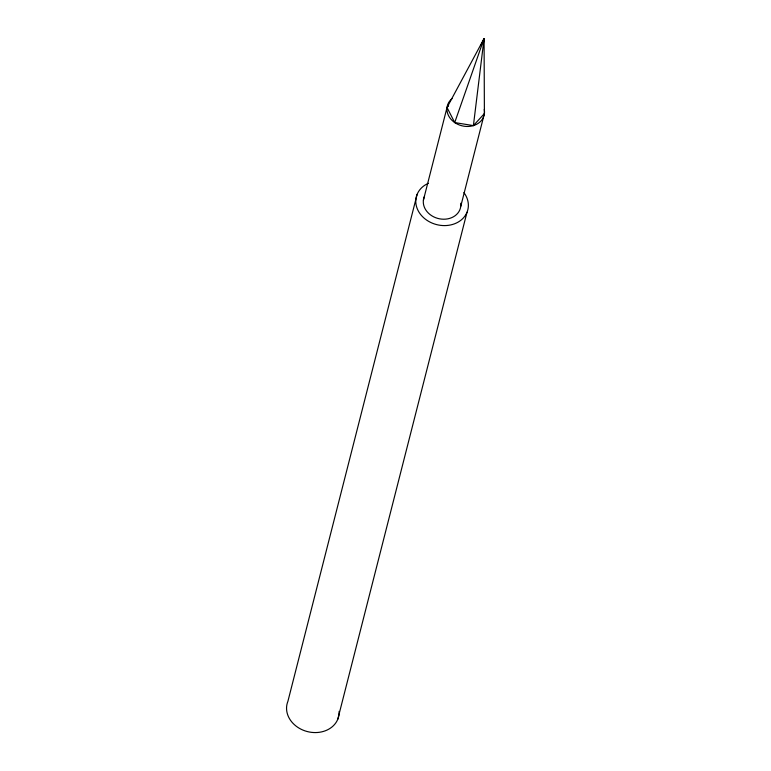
<?xml version="1.0" encoding="UTF-8"?>
<svg xmlns="http://www.w3.org/2000/svg" width="771" height="771" viewBox="0 0 771 771"><rect width="100%" height="100%" fill="white"/><g stroke="black" fill="none" stroke-linecap="round" stroke-linejoin="round"><path stroke-width="1.16" d="M483.783 40.902L484.072 38.55L447.026 107.506L423.385 200.248M448.597 105.791L447.026 107.506L454.717 122.57L473.404 125.615L484.072 38.55L481.065 45.123M417.15 194.292L287.92 701.282A26.551 21.993 14.3 0 0 309.132 731.978A26.551 21.993 14.3 0 0 339.124 711.382M460.759 206.339L484.4 113.597L484.072 38.55L454.717 122.57M337.765 719.285L466.995 212.295M484.255 109.453A18.967 15.709 14.3 0 1 484.4 113.597L483.272 117.539A18.967 15.709 14.3 0 1 455.738 123.225A18.967 15.709 14.3 0 1 452.047 98.621M473.404 125.615L484.4 113.597M463.911 192.596A26.551 21.993 14.3 0 1 456.413 223.012A26.551 21.993 14.3 0 1 419.819 213.422A26.551 21.993 14.3 0 1 428.387 183.286M460.779 203.226A18.967 15.709 14.3 0 1 439.557 218.819A18.967 15.709 14.3 0 1 424.522 196.306"/></g></svg>
